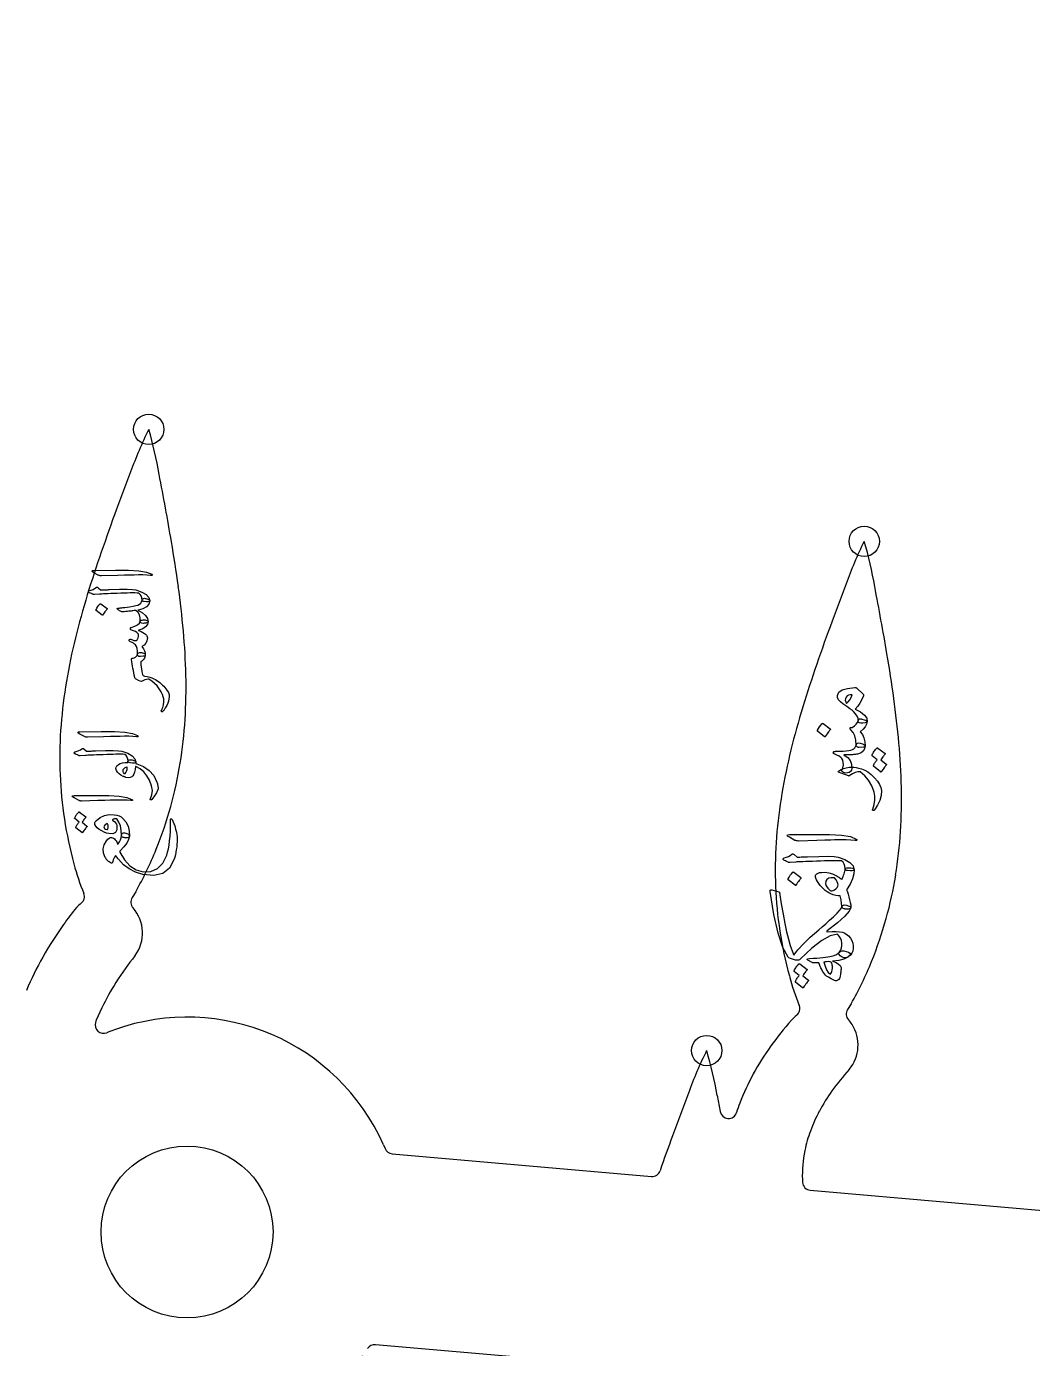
# Model space of a CAD drawing. Header units: millimetres. Extents: x -74 to 74, y -74 to 74.
# Drawn here: x -4.71 to 24.83, y -3.42 to 35.41 of the extents above; entities that cross this region are included whole.
import ezdxf

# ---------------------------------------------------------------- set-up
doc = ezdxf.new("R2010")
doc.units = ezdxf.units.MM
for name, color, linetype in [('CUT_INNER', 6, 'Continuous'), ('CUT_OUTER', 1, 'Continuous'), ('ENGRAVE', 7, 'Continuous'), ('TEXT', 5, 'Continuous')]:
    doc.layers.add(name, color=color, linetype=linetype)

msp = doc.modelspace()

# ---------------------------------------------------------------- linework, layer by layer
at = {"layer": 'CUT_INNER'}
for points in [[(-1.506, 9.996), (-1.613, 9.824)], [(-1.526, 8.117), (-1.53, 8.113)], [(19.503, 6.705), (19.395, 6.532)], [(-2.504, 6.582), (-2.664, 6.225)], [(19.444, 4.778), (19.44, 4.773)], [(15.566, 4.007), (15.654, 3.539)], [(5.77, 2.556), (5.816, 2.451)], [(6.024, 2.3), (13.634, 1.634)], [(18.069, 1.537), (18.074, 1.458)], [(18.302, 1.226), (26.808, 0.482)], [(12.419, -3.914), (5.533, -3.311)]]:
    msp.add_lwpolyline(points, dxfattribs=at)
msp.add_circle((0, 0), 2.525, dxfattribs=at)
for centre, radius, start, end in [((8.989, 18.53), 11.302, 153.4814, 160.3641), ((-11.968, 20.361), 11.311, 9.6333, 16.5171), ((87.879, -11.905), 95.856, 159.07611, 159.87819), ((-84.473, 6.033), 85.214, 9.62275, 10.97302), ((53.159, 0.761), 58.898, 159.82811, 161.12386), ((-43.606, 12.953), 43.766, 7.8929, 9.6341), ((29.997, 15.24), 11.302, 153.4814, 160.3641), ((9.041, 17.07), 11.311, 9.6333, 16.5172), ((29.564, 8.82), 33.964, 161.1098, 163.3426), ((108.888, -15.195), 95.856, 159.07611, 159.87819), ((-27.358, 15.202), 27.362, 5.14, 7.9011), ((-63.464, 2.743), 85.214, 9.62275, 10.97302), ((18.882, 12.014), 22.815, 163.3387, 166.6307), ((-19.544, 15.905), 19.517, 1.3074, 5.1401), ((74.167, -2.529), 58.898, 159.82811, 161.12386), ((13.352, 13.33), 17.131, 166.6346, 170.9779), ((-22.597, 9.663), 43.766, 7.8929, 9.6341), ((-15.37, 16.002), 15.342, 356.4619, 1.299), ((50.573, 5.529), 33.964, 161.1098, 163.3426), ((10.303, 13.817), 14.043, 170.9908, 176.2607), ((-6.349, 11.911), 27.362, 5.14, 7.9011), ((39.891, 8.724), 22.815, 163.3387, 166.6307), ((-13.12, 15.867), 13.088, 350.7862, 356.4446), ((8.699, 13.926), 12.436, 176.281, 182.2482), ((34.361, 10.039), 17.131, 166.6346, 170.9779), ((1.465, 12.614), 19.517, 1.3074, 5.1401), ((-12.047, 15.698), 12.002, 344.5452, 350.7648), ((8.006, 13.903), 11.742, 182.267, 188.6772), ((5.639, 12.712), 15.342, 356.4619, 1.299), ((-11.623, 15.583), 11.562, 337.943, 344.5352), ((31.312, 10.526), 14.043, 170.9908, 176.2607), ((7.597, 13.839), 11.328, 188.6673, 195.5025), ((7.888, 12.576), 13.088, 350.7862, 356.4446), ((29.708, 10.636), 12.436, 176.281, 182.2482), ((-10.854, 15.259), 10.728, 330.6221, 338.0039), ((2.5, 12.275), 6, 194.1236, 202.8313), ((29.015, 10.612), 11.742, 182.267, 188.6772), ((8.962, 12.407), 12.002, 344.5452, 350.7648), ((-3.262, 9.853), 0.25, 309.025, 21.9117), ((-1.401, 9.691), 0.25, 148.0941, 222.6672), ((1.821, 5.268), 6.62, 139.8965, 145.3591), ((-2.514, 8.88), 0.978, 127.1632, 138.1665), ((-2.419, 8.784), 1.114, 323.2594, 41.5166), ((4.862, 2.934), 10.45, 144.312, 150.5129), ((9.386, 12.292), 11.562, 337.943, 344.5352), ((28.606, 10.548), 11.328, 188.6673, 195.5025), ((3.697, 3.594), 9.111, 150.5194, 157.3961), ((5.757, 2.331), 9.302, 141.572, 147.4816), ((10.155, 11.968), 10.728, 330.6221, 338.0039), ((23.503, 8.982), 5.994, 194.1203, 202.8271), ((4.194, 3.335), 7.444, 147.5271, 154.1371), ((17.746, 6.564), 0.25, 308.6265, 21.9117), ((-1.938, 5.919), 0.788, 157.1491, 162.8695), ((0, 0), 6.311, 23.8923, 109.6736), ((18.601, 5.482), 1.129, 128.2316, 139.6092), ((19.607, 6.4), 0.25, 148.0883, 221.439), ((18.738, 5.598), 0.933, 32.1415, 43.0009), ((-2.449, 6.086), 0.25, 165.0403, 291.7969), ((-0.425, 1.145), 5.09, 109.5049, 112.299), ((24.738, 0.012), 9.349, 138.4502, 144.3237), ((18.59, 5.493), 1.114, 320.049, 32.6808), ((23.562, 0.853), 7.904, 144.3071, 151.3505), ((25.371, 0.283), 11.302, 153.4814, 160.3641), ((4.415, 2.114), 11.311, 9.6333, 16.5172), ((24.973, -0.163), 7.415, 138.2643, 144.5088), ((22.633, 1.362), 6.844, 151.361, 159.2522), ((104.262, -30.152), 95.856, 159.07611, 159.87819), ((23.512, 0.886), 5.616, 144.5619, 151.7089), ((15.9, 3.585), 0.25, 190.7229, 341.8039), ((19.962, 2.361), 3.993, 159.0823, 163.32), ((22.592, 1.382), 4.571, 151.7193, 159.7174), ((59.324, -13.798), 48.036, 159.7547, 161.0504), ((22.002, 1.602), 3.941, 159.7479, 168.3921), ((6.045, 2.549), 0.25, 203.2031, 265), ((21.751, 1.657), 3.684, 168.4417, 181.8565), ((13.656, 1.883), 0.25, 265, 340.8007), ((18.323, 1.475), 0.25, 183.8844, 265), ((0, 0), 6.311, 203.8923, 324.8298), ((5.511, -3.56), 0.25, 85, 146.9531)]:
    msp.add_arc(centre, radius, start, end, dxfattribs=at)
at = {"layer": 'CUT_OUTER'}
msp.add_circle((0, 0), 74.25, dxfattribs=at)
at = {"layer": 'ENGRAVE'}
for centre, radius in [((0, 21.217), 48.979), ((-1.124, 23.577), 0.446), ((19.885, 20.287), 0.446), ((15.259, 5.33), 0.446)]:
    msp.add_circle(centre, radius, dxfattribs=at)
at = {"layer": 'TEXT'}
for points in [[(-2.734, 19.365), (-2.779, 19.393), (-2.794, 19.415), (-2.779, 19.428), (-2.733, 19.434), (-2.104, 19.438), (-1.718, 19.44), (-1.412, 19.421), (-1.185, 19.381), (-1.037, 19.322), (-1.026, 19.312), (-1.019, 19.304), (-1.019, 19.298), (-1.024, 19.293), (-1.032, 19.289), (-1.042, 19.286), (-1.054, 19.285), (-1.069, 19.286), (-1.179, 19.296), (-1.296, 19.301), (-1.421, 19.302), (-1.552, 19.298), (-1.587, 19.297), (-1.679, 19.295), (-1.831, 19.292), (-2.041, 19.287), (-2.506, 19.271), (-2.531, 19.272), (-2.553, 19.275), (-2.574, 19.28), (-2.592, 19.288)], [(-2.764, 18.732), (-2.804, 18.752), (-2.836, 18.769), (-2.859, 18.78), (-2.874, 18.787), (-2.884, 18.793), (-2.891, 18.799), (-2.894, 18.806), (-2.895, 18.815), (-2.893, 18.824), (-2.887, 18.831), (-2.879, 18.837), (-2.867, 18.841), (-2.811, 18.857), (-2.759, 18.878), (-2.713, 18.904), (-2.672, 18.934), (-2.659, 18.942), (-2.645, 18.944), (-2.63, 18.938), (-2.613, 18.926), (-2.539, 18.863), (-2.504, 18.864), (-2.469, 18.865), (-2.434, 18.866), (-2.401, 18.866), (-2.368, 18.867), (-2.335, 18.868), (-2.303, 18.869), (-2.272, 18.871), (-1.983, 18.881), (-1.758, 18.883), (-1.596, 18.876), (-1.498, 18.862), (-1.323, 18.798), (-1.196, 18.724), (-1.118, 18.639), (-1.087, 18.544), (-1.087, 18.541), (-1.088, 18.539), (-1.088, 18.536), (-1.088, 18.534), (-1.104, 18.52), (-1.137, 18.513), (-1.189, 18.513), (-1.259, 18.52), (-1.284, 18.525), (-1.302, 18.534), (-1.313, 18.547), (-1.316, 18.564), (-1.324, 18.63), (-1.342, 18.685), (-1.372, 18.731), (-1.414, 18.767), (-1.468, 18.77), (-1.528, 18.771), (-1.597, 18.772), (-1.673, 18.771), (-1.756, 18.769), (-1.846, 18.766), (-1.942, 18.763), (-2.046, 18.759), (-2.147, 18.755), (-2.239, 18.752), (-2.32, 18.748), (-2.391, 18.745), (-2.451, 18.742), (-2.501, 18.74), (-2.541, 18.738), (-2.571, 18.738), (-2.718, 18.725), (-2.733, 18.725), (-2.745, 18.727), (-2.755, 18.729), (-2.764, 18.732)], [(-2.669, 18.259), (-2.672, 18.262), (-2.674, 18.267), (-2.674, 18.273), (-2.672, 18.28), (-2.648, 18.328), (-2.62, 18.372), (-2.587, 18.413), (-2.55, 18.451), (-2.544, 18.455), (-2.539, 18.456), (-2.534, 18.455), (-2.529, 18.452), (-2.346, 18.315), (-2.342, 18.311), (-2.341, 18.305), (-2.344, 18.298), (-2.351, 18.29), (-2.357, 18.283), (-2.365, 18.273), (-2.377, 18.258), (-2.391, 18.24), (-2.409, 18.217), (-2.429, 18.19), (-2.452, 18.158), (-2.479, 18.122), (-2.483, 18.117), (-2.487, 18.115), (-2.491, 18.115), (-2.494, 18.118)], [(-1.906, 18.215), (-1.917, 18.217), (-1.933, 18.223), (-1.953, 18.233), (-1.978, 18.247), (-2.001, 18.262), (-2.019, 18.275), (-2.034, 18.284), (-2.043, 18.291), (-2.05, 18.304), (-2.047, 18.314), (-2.036, 18.321), (-2.014, 18.325), (-2, 18.326), (-1.983, 18.329), (-1.963, 18.332), (-1.94, 18.335), (-1.915, 18.339), (-1.888, 18.342), (-1.857, 18.346), (-1.825, 18.349), (-1.689, 18.368), (-1.581, 18.385), (-1.499, 18.401), (-1.445, 18.416), (-1.396, 18.441), (-1.358, 18.474), (-1.332, 18.515), (-1.316, 18.564), (-1.312, 18.578), (-1.305, 18.59), (-1.295, 18.599), (-1.282, 18.607), (-1.265, 18.613), (-1.246, 18.614), (-1.226, 18.612), (-1.205, 18.605), (-1.153, 18.589), (-1.115, 18.573), (-1.094, 18.558), (-1.087, 18.544), (-1.118, 18.445), (-1.187, 18.366), (-1.293, 18.307), (-1.437, 18.269), (-1.442, 18.267), (-1.444, 18.265), (-1.444, 18.264), (-1.44, 18.262), (-1.311, 18.189), (-1.218, 18.108), (-1.161, 18.019), (-1.142, 17.923), (-1.143, 17.912), (-1.15, 17.904), (-1.16, 17.897), (-1.175, 17.892), (-1.196, 17.889), (-1.222, 17.886), (-1.254, 17.882), (-1.292, 17.879), (-1.327, 17.881), (-1.353, 17.892), (-1.367, 17.913), (-1.371, 17.943), (-1.375, 18.042), (-1.398, 18.127), (-1.439, 18.197), (-1.5, 18.254), (-1.508, 18.256), (-1.526, 18.255), (-1.552, 18.252), (-1.588, 18.246), (-1.61, 18.243), (-1.637, 18.239), (-1.669, 18.236), (-1.707, 18.233), (-1.75, 18.229), (-1.797, 18.225), (-1.849, 18.22), (-1.906, 18.215)], [(-1.455, 16.975), (-1.453, 17.064), (-1.462, 17.139), (-1.482, 17.2), (-1.514, 17.247), (-1.54, 17.27), (-1.573, 17.292), (-1.614, 17.315), (-1.662, 17.337), (-1.676, 17.345), (-1.687, 17.354), (-1.694, 17.362), (-1.698, 17.371), (-1.699, 17.382), (-1.697, 17.392), (-1.692, 17.399), (-1.684, 17.406), (-1.673, 17.411), (-1.661, 17.413), (-1.647, 17.411), (-1.633, 17.407), (-1.597, 17.39), (-1.566, 17.379), (-1.54, 17.372), (-1.521, 17.371), (-1.492, 17.377), (-1.468, 17.393), (-1.449, 17.419), (-1.434, 17.456), (-1.425, 17.497), (-1.423, 17.532), (-1.429, 17.561), (-1.443, 17.585), (-1.472, 17.611), (-1.516, 17.637), (-1.574, 17.664), (-1.647, 17.69), (-1.655, 17.694), (-1.661, 17.701), (-1.664, 17.711), (-1.664, 17.725), (-1.662, 17.737), (-1.657, 17.747), (-1.65, 17.754), (-1.641, 17.759), (-1.532, 17.796), (-1.451, 17.839), (-1.397, 17.889), (-1.371, 17.945), (-1.363, 17.958), (-1.347, 17.968), (-1.321, 17.976), (-1.285, 17.981), (-1.257, 17.983), (-1.231, 17.98), (-1.205, 17.975), (-1.181, 17.967), (-1.163, 17.958), (-1.15, 17.948), (-1.143, 17.937), (-1.141, 17.925), (-1.164, 17.845), (-1.218, 17.777), (-1.302, 17.721), (-1.417, 17.677), (-1.423, 17.675), (-1.425, 17.672), (-1.423, 17.669), (-1.418, 17.665), (-1.35, 17.636), (-1.293, 17.608), (-1.248, 17.582), (-1.215, 17.557), (-1.193, 17.534), (-1.177, 17.508), (-1.168, 17.481), (-1.165, 17.453), (-1.178, 17.369), (-1.208, 17.299), (-1.257, 17.241), (-1.323, 17.195), (-1.279, 17.132), (-1.248, 17.071), (-1.23, 17.012), (-1.226, 16.955), (-1.231, 16.941), (-1.243, 16.929), (-1.261, 16.919), (-1.286, 16.912), (-1.364, 16.901), (-1.418, 16.909), (-1.448, 16.933), (-1.455, 16.975)], [(-1.226, 16.96), (-1.231, 16.921), (-1.239, 16.885), (-1.251, 16.854), (-1.266, 16.828), (-1.274, 16.816), (-1.283, 16.805), (-1.293, 16.796), (-1.305, 16.787), (-1.318, 16.778), (-1.331, 16.77), (-1.345, 16.762), (-1.359, 16.754), (-1.353, 16.646), (-1.341, 16.547), (-1.326, 16.457), (-1.305, 16.375), (-1.297, 16.357), (-1.286, 16.344), (-1.27, 16.336), (-1.25, 16.331), (-1.169, 16.318), (-1.096, 16.3), (-1.03, 16.278), (-0.972, 16.251), (-0.928, 16.225), (-0.884, 16.198), (-0.842, 16.168), (-0.8, 16.137), (-0.76, 16.104), (-0.722, 16.068), (-0.684, 16.031), (-0.649, 15.992), (-0.589, 15.916), (-0.548, 15.845), (-0.525, 15.778), (-0.521, 15.716), (-0.53, 15.658), (-0.545, 15.597), (-0.568, 15.534), (-0.597, 15.469), (-0.614, 15.437), (-0.629, 15.408), (-0.645, 15.382), (-0.659, 15.359), (-0.673, 15.338), (-0.685, 15.32), (-0.697, 15.305), (-0.707, 15.291), (-0.716, 15.284), (-0.725, 15.279), (-0.735, 15.279), (-0.744, 15.282), (-0.752, 15.287), (-0.755, 15.296), (-0.754, 15.306), (-0.749, 15.318), (-0.726, 15.366), (-0.709, 15.41), (-0.697, 15.45), (-0.691, 15.485), (-0.688, 15.503), (-0.686, 15.523), (-0.684, 15.543), (-0.683, 15.565), (-0.683, 15.588), (-0.683, 15.612), (-0.684, 15.637), (-0.685, 15.664), (-0.696, 15.721), (-0.72, 15.788), (-0.76, 15.865), (-0.814, 15.952), (-0.879, 16.04), (-0.952, 16.116), (-1.033, 16.183), (-1.122, 16.238), (-1.126, 16.241), (-1.13, 16.241), (-1.133, 16.241), (-1.137, 16.24), (-1.188, 16.23), (-1.234, 16.216), (-1.276, 16.199), (-1.312, 16.178), (-1.335, 16.173), (-1.373, 16.182), (-1.427, 16.204), (-1.497, 16.24), (-1.51, 16.25), (-1.52, 16.262), (-1.528, 16.276), (-1.533, 16.292), (-1.548, 16.361), (-1.563, 16.429), (-1.576, 16.495), (-1.589, 16.561), (-1.601, 16.626), (-1.611, 16.691), (-1.62, 16.755), (-1.628, 16.819), (-1.628, 16.834), (-1.625, 16.845), (-1.616, 16.853), (-1.604, 16.858), (-1.577, 16.86), (-1.552, 16.866), (-1.53, 16.874), (-1.509, 16.885), (-1.493, 16.901), (-1.478, 16.922), (-1.465, 16.948), (-1.455, 16.98), (-1.447, 16.996), (-1.433, 17.008), (-1.413, 17.016), (-1.387, 17.021), (-1.359, 17.022), (-1.331, 17.02), (-1.303, 17.014), (-1.276, 17.006), (-1.253, 16.995), (-1.237, 16.985), (-1.228, 16.973), (-1.226, 16.96)], [(19.097, 15.764), (19.138, 15.854), (19.237, 15.922), (19.395, 15.969), (19.61, 15.995), (19.626, 15.996), (19.639, 15.994), (19.65, 15.989), (19.66, 15.982), (19.849, 15.802), (19.86, 15.79), (19.867, 15.776), (19.868, 15.761), (19.865, 15.745), (19.817, 15.638), (19.76, 15.538), (19.694, 15.447), (19.617, 15.362), (19.78, 15.275), (19.893, 15.185), (19.958, 15.091), (19.974, 14.996), (19.969, 14.986), (19.957, 14.976), (19.937, 14.966), (19.909, 14.957), (19.84, 14.945), (19.785, 14.943), (19.745, 14.952), (19.72, 14.97), (19.714, 14.98), (19.71, 14.992), (19.709, 15.005), (19.709, 15.019), (19.703, 15.087), (19.678, 15.155), (19.632, 15.224), (19.567, 15.293), (19.528, 15.324), (19.464, 15.371), (19.374, 15.434), (19.259, 15.512), (19.184, 15.573), (19.132, 15.635), (19.103, 15.699), (19.097, 15.764)], [(19.367, 15.527), (19.418, 15.578), (19.462, 15.637), (19.498, 15.705), (19.526, 15.78), (19.468, 15.781), (19.419, 15.769), (19.38, 15.746), (19.351, 15.709), (19.333, 15.666), (19.33, 15.621), (19.342, 15.575), (19.367, 15.527)], [(18.515, 14.713), (18.512, 14.717), (18.51, 14.723), (18.51, 14.729), (18.512, 14.738), (18.54, 14.793), (18.573, 14.844), (18.611, 14.892), (18.654, 14.936), (18.66, 14.94), (18.666, 14.942), (18.672, 14.941), (18.677, 14.937), (18.889, 14.779), (18.894, 14.773), (18.895, 14.766), (18.891, 14.758), (18.884, 14.75), (18.877, 14.742), (18.867, 14.729), (18.854, 14.713), (18.837, 14.691), (18.817, 14.665), (18.793, 14.633), (18.766, 14.597), (18.736, 14.555), (18.731, 14.549), (18.726, 14.547), (18.722, 14.547), (18.718, 14.55)], [(19.709, 15.019), (19.719, 15.042), (19.728, 15.058), (19.737, 15.068), (19.746, 15.072), (19.76, 15.073), (19.776, 15.072), (19.795, 15.07), (19.817, 15.066), (19.887, 15.048), (19.936, 15.031), (19.966, 15.013), (19.974, 14.996), (19.956, 14.917), (19.915, 14.84), (19.852, 14.766), (19.767, 14.693), (19.832, 14.611), (19.878, 14.514), (19.904, 14.403), (19.911, 14.277), (19.907, 14.263), (19.898, 14.253), (19.884, 14.246), (19.864, 14.242), (19.738, 14.229), (19.724, 14.228), (19.709, 14.23), (19.694, 14.237), (19.677, 14.247), (19.665, 14.258), (19.655, 14.27), (19.649, 14.284), (19.646, 14.3), (19.637, 14.451), (19.608, 14.576), (19.559, 14.677), (19.49, 14.753), (19.48, 14.762), (19.474, 14.772), (19.47, 14.784), (19.47, 14.796), (19.473, 14.808), (19.478, 14.816), (19.487, 14.82), (19.499, 14.82), (19.51, 14.82), (19.519, 14.82), (19.528, 14.821), (19.535, 14.823), (19.598, 14.868), (19.649, 14.915), (19.686, 14.965), (19.709, 15.019)], [(-3.148, 14.628), (-3.193, 14.656), (-3.208, 14.677), (-3.193, 14.691), (-3.148, 14.697), (-2.519, 14.701), (-2.133, 14.702), (-1.826, 14.683), (-1.599, 14.644), (-1.452, 14.584), (-1.44, 14.575), (-1.434, 14.567), (-1.433, 14.56), (-1.439, 14.555), (-1.447, 14.551), (-1.457, 14.549), (-1.469, 14.548), (-1.483, 14.549), (-1.593, 14.558), (-1.711, 14.563), (-1.835, 14.564), (-1.967, 14.56), (-2.001, 14.56), (-2.094, 14.558), (-2.245, 14.554), (-2.455, 14.549), (-2.921, 14.533), (-2.945, 14.534), (-2.968, 14.537), (-2.988, 14.543), (-3.006, 14.551)], [(18.978, 14.091), (18.984, 14.104), (18.994, 14.113), (19.009, 14.118), (19.027, 14.119), (19.041, 14.12), (19.058, 14.121), (19.081, 14.122), (19.11, 14.123), (19.142, 14.124), (19.18, 14.125), (19.222, 14.126), (19.269, 14.128), (19.358, 14.132), (19.433, 14.14), (19.494, 14.153), (19.54, 14.17), (19.576, 14.192), (19.607, 14.221), (19.63, 14.257), (19.646, 14.3), (19.663, 14.34), (19.689, 14.364), (19.723, 14.372), (19.765, 14.364), (19.83, 14.34), (19.876, 14.318), (19.904, 14.298), (19.912, 14.28), (19.893, 14.194), (19.854, 14.127), (19.794, 14.077), (19.713, 14.045), (19.688, 14.039), (19.661, 14.035), (19.633, 14.03), (19.603, 14.026), (19.571, 14.023), (19.537, 14.02), (19.502, 14.019), (19.464, 14.019), (19.428, 14.019), (19.395, 14.019), (19.367, 14.019), (19.342, 14.019), (19.323, 14.019), (19.308, 14.019), (19.297, 14.019), (19.292, 14.019), (19.289, 14.019), (19.288, 14.019), (19.287, 14.018), (19.287, 14.017), (19.288, 14.015), (19.291, 14.012), (19.295, 14.01), (19.3, 14.007), (19.401, 13.938), (19.471, 13.85), (19.51, 13.742), (19.518, 13.616), (19.507, 13.564), (19.483, 13.524), (19.444, 13.498), (19.391, 13.485), (19.344, 13.483), (19.304, 13.488), (19.272, 13.498), (19.248, 13.515), (19.232, 13.534), (19.224, 13.553), (19.224, 13.571), (19.233, 13.588), (19.245, 13.602), (19.254, 13.615), (19.259, 13.626), (19.261, 13.636), (19.272, 13.721), (19.269, 13.795), (19.254, 13.857), (19.226, 13.909), (19.197, 13.94), (19.15, 13.974), (19.084, 14.011), (19.001, 14.05), (18.987, 14.057), (18.979, 14.066), (18.976, 14.078), (18.978, 14.091)], [(-3.178, 13.994), (-3.218, 14.015), (-3.25, 14.031), (-3.274, 14.043), (-3.289, 14.05), (-3.299, 14.055), (-3.305, 14.062), (-3.309, 14.069), (-3.309, 14.077), (-3.307, 14.087), (-3.302, 14.094), (-3.293, 14.1), (-3.282, 14.103), (-3.225, 14.12), (-3.174, 14.14), (-3.127, 14.166), (-3.086, 14.196), (-3.073, 14.205), (-3.059, 14.206), (-3.044, 14.201), (-3.028, 14.189), (-2.954, 14.126), (-2.918, 14.127), (-2.883, 14.127), (-2.849, 14.128), (-2.815, 14.129), (-2.782, 14.13), (-2.749, 14.131), (-2.718, 14.132), (-2.686, 14.133), (-2.398, 14.143), (-2.172, 14.145), (-2.011, 14.139), (-1.913, 14.124), (-1.738, 14.061), (-1.611, 13.986), (-1.532, 13.902), (-1.502, 13.806), (-1.502, 13.804), (-1.502, 13.801), (-1.502, 13.799), (-1.503, 13.796), (-1.518, 13.782), (-1.552, 13.775), (-1.603, 13.776), (-1.673, 13.783), (-1.699, 13.787), (-1.717, 13.796), (-1.728, 13.809), (-1.731, 13.826), (-1.738, 13.892), (-1.757, 13.948), (-1.787, 13.994), (-1.829, 14.03), (-1.882, 14.032), (-1.943, 14.034), (-2.011, 14.034), (-2.087, 14.033), (-2.17, 14.031), (-2.26, 14.029), (-2.357, 14.025), (-2.46, 14.021), (-2.562, 14.018), (-2.653, 14.014), (-2.734, 14.011), (-2.805, 14.008), (-2.866, 14.005), (-2.916, 14.003), (-2.956, 14.001), (-2.985, 14), (-3.133, 13.988), (-3.147, 13.988), (-3.159, 13.989), (-3.17, 13.991), (-3.178, 13.994)], [(20.121, 13.991), (20.117, 13.995), (20.116, 14), (20.116, 14.007), (20.117, 14.015), (20.131, 14.043), (20.145, 14.07), (20.16, 14.096), (20.177, 14.121), (20.195, 14.145), (20.214, 14.169), (20.234, 14.192), (20.256, 14.214), (20.263, 14.218), (20.269, 14.219), (20.276, 14.218), (20.283, 14.214), (20.495, 14.053), (20.497, 14.049), (20.497, 14.043), (20.493, 14.036), (20.486, 14.027), (20.48, 14.021), (20.472, 14.011), (20.461, 13.998), (20.448, 13.98), (20.432, 13.959), (20.414, 13.933), (20.393, 13.903), (20.369, 13.868), (20.533, 13.741), (20.538, 13.736), (20.538, 13.729), (20.535, 13.721), (20.527, 13.712), (20.52, 13.704), (20.51, 13.692), (20.497, 13.675), (20.48, 13.654), (20.46, 13.627), (20.437, 13.596), (20.41, 13.559), (20.379, 13.517), (20.375, 13.513), (20.37, 13.511), (20.366, 13.512), (20.361, 13.516), (20.159, 13.679), (20.156, 13.683), (20.154, 13.688), (20.154, 13.695), (20.155, 13.703), (20.165, 13.727), (20.177, 13.75), (20.189, 13.772), (20.203, 13.794), (20.218, 13.814), (20.234, 13.834), (20.25, 13.853), (20.268, 13.871)], [(-1.478, 13.753), (-1.274, 13.675), (-1.107, 13.56), (-0.978, 13.407), (-0.886, 13.216), (-0.878, 13.19), (-0.87, 13.164), (-0.864, 13.139), (-0.858, 13.114), (-0.854, 13.089), (-0.851, 13.066), (-0.85, 13.043), (-0.85, 13.021), (-0.862, 12.967), (-0.897, 12.897), (-0.954, 12.811), (-1.033, 12.709), (-1.044, 12.698), (-1.055, 12.692), (-1.064, 12.691), (-1.073, 12.694), (-1.08, 12.701), (-1.082, 12.709), (-1.081, 12.719), (-1.075, 12.73), (-1.029, 12.839), (-1.018, 12.966), (-1.042, 13.109), (-1.102, 13.269), (-1.177, 13.402), (-1.268, 13.514), (-1.375, 13.606), (-1.5, 13.678), (-1.505, 13.678), (-1.509, 13.677), (-1.512, 13.675), (-1.514, 13.671), (-1.526, 13.584), (-1.543, 13.511), (-1.564, 13.45), (-1.588, 13.403), (-1.623, 13.369), (-1.669, 13.349), (-1.725, 13.344), (-1.793, 13.355), (-1.802, 13.357), (-1.81, 13.36), (-1.82, 13.362), (-1.829, 13.366), (-1.838, 13.369), (-1.848, 13.373), (-1.859, 13.377), (-1.87, 13.382), (-1.94, 13.418), (-1.997, 13.46), (-2.041, 13.507), (-2.072, 13.559), (-2.087, 13.611), (-2.083, 13.656), (-2.059, 13.697), (-2.016, 13.731), (-1.958, 13.759), (-1.891, 13.778), (-1.817, 13.789), (-1.734, 13.791), (-1.734, 13.796), (-1.733, 13.801), (-1.733, 13.805), (-1.734, 13.81), (-1.734, 13.815), (-1.734, 13.819), (-1.734, 13.824), (-1.733, 13.829), (-1.728, 13.846), (-1.716, 13.858), (-1.697, 13.866), (-1.671, 13.87), (-1.642, 13.87), (-1.614, 13.867), (-1.585, 13.861), (-1.557, 13.852), (-1.532, 13.842), (-1.514, 13.831), (-1.504, 13.82), (-1.502, 13.809), (-1.506, 13.761), (-1.501, 13.76), (-1.495, 13.758), (-1.487, 13.756), (-1.478, 13.753)], [(-1.774, 13.656), (-1.823, 13.633), (-1.858, 13.607), (-1.881, 13.577), (-1.889, 13.543), (-1.885, 13.522), (-1.878, 13.503), (-1.868, 13.486), (-1.854, 13.47), (-1.847, 13.465), (-1.838, 13.464), (-1.829, 13.466), (-1.818, 13.472), (-1.793, 13.497), (-1.774, 13.533), (-1.761, 13.582), (-1.754, 13.644), (-1.755, 13.65), (-1.759, 13.654), (-1.765, 13.656), (-1.774, 13.656)], [(20.187, 12.4), (20.18, 12.391), (20.173, 12.385), (20.165, 12.38), (20.158, 12.378), (20.152, 12.378), (20.146, 12.38), (20.141, 12.384), (20.135, 12.389), (20.132, 12.395), (20.131, 12.402), (20.132, 12.41), (20.135, 12.419), (20.178, 12.554), (20.199, 12.683), (20.198, 12.806), (20.176, 12.923), (20.107, 13.108), (20.015, 13.268), (19.902, 13.403), (19.767, 13.514), (19.765, 13.516), (19.762, 13.517), (19.761, 13.518), (19.759, 13.519), (19.758, 13.52), (19.756, 13.521), (19.755, 13.521), (19.753, 13.521), (19.693, 13.517), (19.622, 13.495), (19.539, 13.455), (19.445, 13.397), (19.44, 13.395), (19.435, 13.394), (19.431, 13.394), (19.427, 13.396), (19.134, 13.507), (19.124, 13.518), (19.133, 13.533), (19.161, 13.554), (19.209, 13.581), (19.281, 13.612), (19.359, 13.635), (19.443, 13.65), (19.533, 13.656), (19.584, 13.655), (19.647, 13.646), (19.721, 13.629), (19.808, 13.606), (19.9, 13.569), (19.994, 13.513), (20.091, 13.438), (20.189, 13.344), (20.275, 13.244), (20.337, 13.149), (20.375, 13.059), (20.388, 12.973), (20.378, 12.824), (20.341, 12.679), (20.277, 12.538), (20.187, 12.4)], [(-3.313, 12.752), (-3.358, 12.78), (-3.372, 12.801), (-3.357, 12.815), (-3.312, 12.821), (-2.683, 12.825), (-2.297, 12.826), (-1.991, 12.807), (-1.764, 12.768), (-1.616, 12.708), (-1.604, 12.699), (-1.598, 12.691), (-1.598, 12.684), (-1.603, 12.679), (-1.611, 12.675), (-1.621, 12.673), (-1.633, 12.672), (-1.647, 12.672), (-1.757, 12.682), (-1.875, 12.687), (-1.999, 12.688), (-2.131, 12.684), (-2.165, 12.684), (-2.258, 12.682), (-2.409, 12.678), (-2.619, 12.673), (-3.085, 12.657), (-3.11, 12.658), (-3.132, 12.661), (-3.152, 12.667), (-3.171, 12.675)], [(-3.294, 12.142), (-3.297, 12.145), (-3.299, 12.15), (-3.299, 12.156), (-3.297, 12.163), (-3.286, 12.187), (-3.273, 12.21), (-3.26, 12.233), (-3.246, 12.254), (-3.231, 12.275), (-3.214, 12.296), (-3.196, 12.315), (-3.177, 12.334), (-3.172, 12.338), (-3.166, 12.339), (-3.16, 12.338), (-3.154, 12.335), (-2.971, 12.196), (-2.969, 12.192), (-2.97, 12.187), (-2.973, 12.181), (-2.978, 12.173), (-2.984, 12.168), (-2.991, 12.16), (-3, 12.148), (-3.011, 12.133), (-3.025, 12.114), (-3.041, 12.092), (-3.059, 12.066), (-3.08, 12.036), (-2.938, 11.926), (-2.934, 11.921), (-2.934, 11.915), (-2.937, 11.909), (-2.943, 11.901), (-2.949, 11.894), (-2.958, 11.884), (-2.969, 11.869), (-2.984, 11.851), (-3.001, 11.828), (-3.021, 11.801), (-3.045, 11.769), (-3.071, 11.732), (-3.075, 11.729), (-3.079, 11.727), (-3.083, 11.728), (-3.086, 11.731), (-3.261, 11.872), (-3.264, 11.876), (-3.266, 11.88), (-3.266, 11.886), (-3.265, 11.893), (-3.256, 11.914), (-3.246, 11.934), (-3.235, 11.953), (-3.223, 11.972), (-3.21, 11.989), (-3.197, 12.006), (-3.182, 12.023), (-3.167, 12.039)], [(-2.708, 12.009), (-2.704, 12.026), (-2.695, 12.045), (-2.68, 12.065), (-2.66, 12.086), (-2.546, 12.177), (-2.42, 12.235), (-2.284, 12.263), (-2.137, 12.259), (-2.062, 12.244), (-1.996, 12.223), (-1.938, 12.194), (-1.89, 12.158), (-1.793, 12.046), (-1.728, 11.92), (-1.694, 11.779), (-1.693, 11.625), (-1.698, 11.61), (-1.71, 11.597), (-1.729, 11.588), (-1.755, 11.582), (-1.77, 11.579), (-1.784, 11.579), (-1.799, 11.579), (-1.815, 11.58), (-1.829, 11.582), (-1.843, 11.585), (-1.857, 11.588), (-1.87, 11.591), (-1.892, 11.6), (-1.908, 11.612), (-1.918, 11.627), (-1.922, 11.645), (-1.929, 11.796), (-1.955, 11.928), (-1.999, 12.043), (-2.063, 12.139), (-2.099, 12.138), (-2.128, 12.136), (-2.15, 12.131), (-2.164, 12.125), (-2.177, 12.118), (-2.186, 12.11), (-2.19, 12.103), (-2.19, 12.097), (-2.189, 12.092), (-2.187, 12.088), (-2.184, 12.085), (-2.181, 12.083), (-2.133, 12.054), (-2.097, 12.021), (-2.072, 11.982), (-2.06, 11.939), (-2.061, 11.817), (-2.102, 11.737), (-2.181, 11.698), (-2.299, 11.701), (-2.366, 11.717), (-2.434, 11.743), (-2.504, 11.78), (-2.575, 11.828), (-2.636, 11.876), (-2.679, 11.923), (-2.703, 11.967), (-2.708, 12.009)], [(-2.364, 11.491), (-2.325, 11.538), (-2.288, 11.57), (-2.253, 11.587), (-2.219, 11.589), (-2.188, 11.582), (-2.159, 11.568), (-2.132, 11.548), (-2.107, 11.523), (-2.084, 11.493), (-2.065, 11.464), (-2.05, 11.434), (-2.038, 11.404), (-2.035, 11.396), (-2.031, 11.393), (-2.026, 11.396), (-2.02, 11.405), (-1.982, 11.463), (-1.953, 11.523), (-1.933, 11.583), (-1.922, 11.645), (-1.911, 11.685), (-1.89, 11.711), (-1.861, 11.724), (-1.823, 11.723), (-1.763, 11.709), (-1.722, 11.688), (-1.698, 11.659), (-1.693, 11.625), (-1.716, 11.53), (-1.769, 11.426), (-1.853, 11.314), (-1.966, 11.192), (-1.971, 11.185), (-1.973, 11.177), (-1.972, 11.168), (-1.969, 11.159), (-1.835, 10.929), (-1.677, 10.757), (-1.495, 10.642), (-1.289, 10.584), (-1.059, 10.589), (-0.867, 10.673), (-0.713, 10.834), (-0.597, 11.072), (-0.571, 11.157), (-0.548, 11.255), (-0.528, 11.366), (-0.512, 11.489), (-0.498, 11.626), (-0.489, 11.775), (-0.483, 11.937), (-0.48, 12.111), (-0.48, 12.124), (-0.478, 12.133), (-0.474, 12.139), (-0.468, 12.141), (-0.46, 12.14), (-0.452, 12.135), (-0.444, 12.127), (-0.436, 12.115), (-0.413, 12.066), (-0.388, 12.004), (-0.362, 11.927), (-0.335, 11.837), (-0.311, 11.747), (-0.295, 11.671), (-0.286, 11.607), (-0.285, 11.556), (-0.289, 11.469), (-0.295, 11.385), (-0.303, 11.305), (-0.314, 11.227), (-0.327, 11.153), (-0.342, 11.082), (-0.359, 11.015), (-0.379, 10.951), (-0.515, 10.692), (-0.714, 10.531), (-0.976, 10.468), (-1.301, 10.503), (-1.508, 10.568), (-1.696, 10.664), (-1.865, 10.79), (-2.016, 10.948), (-2.027, 10.962), (-2.037, 10.975), (-2.045, 10.988), (-2.053, 10.998), (-2.059, 11.008), (-2.065, 11.016), (-2.071, 11.024), (-2.075, 11.03), (-2.084, 11.041), (-2.091, 11.047), (-2.098, 11.049), (-2.102, 11.045), (-2.13, 11.013), (-2.153, 10.976), (-2.169, 10.934), (-2.18, 10.888), (-2.189, 10.858), (-2.2, 10.839), (-2.214, 10.832), (-2.231, 10.836), (-2.259, 10.852), (-2.285, 10.869), (-2.309, 10.888), (-2.331, 10.909), (-2.351, 10.93), (-2.369, 10.953), (-2.386, 10.977), (-2.401, 11.002), (-2.448, 11.128), (-2.458, 11.252), (-2.429, 11.373), (-2.364, 11.491)], [(-2.441, 11.9), (-2.436, 11.875), (-2.418, 11.853), (-2.389, 11.836), (-2.347, 11.823), (-2.341, 11.823), (-2.336, 11.823), (-2.333, 11.823), (-2.332, 11.824), (-2.323, 11.849), (-2.318, 11.875), (-2.315, 11.901), (-2.315, 11.928), (-2.318, 11.952), (-2.323, 11.972), (-2.332, 11.988), (-2.342, 12), (-2.385, 11.975), (-2.416, 11.95), (-2.435, 11.925), (-2.441, 11.9)], [(17.687, 11.594), (17.635, 11.627), (17.618, 11.651), (17.636, 11.667), (17.688, 11.674), (18.416, 11.679), (18.863, 11.68), (19.218, 11.658), (19.48, 11.613), (19.651, 11.544), (19.665, 11.533), (19.672, 11.524), (19.672, 11.516), (19.666, 11.51), (19.657, 11.505), (19.646, 11.503), (19.632, 11.502), (19.615, 11.502), (19.488, 11.514), (19.352, 11.52), (19.207, 11.52), (19.055, 11.516), (19.015, 11.515), (18.908, 11.513), (18.733, 11.509), (18.49, 11.503), (17.951, 11.485), (17.922, 11.486), (17.896, 11.489), (17.873, 11.496), (17.852, 11.505)], [(17.653, 10.861), (17.606, 10.885), (17.57, 10.903), (17.542, 10.917), (17.525, 10.925), (17.514, 10.931), (17.506, 10.939), (17.502, 10.947), (17.501, 10.957), (17.504, 10.968), (17.51, 10.976), (17.52, 10.983), (17.533, 10.987), (17.598, 11.006), (17.658, 11.03), (17.712, 11.06), (17.759, 11.095), (17.774, 11.104), (17.791, 11.106), (17.808, 11.1), (17.827, 11.086), (17.913, 11.013), (17.954, 11.014), (17.994, 11.015), (18.034, 11.016), (18.073, 11.017), (18.111, 11.018), (18.149, 11.019), (18.186, 11.02), (18.222, 11.022), (18.556, 11.033), (18.817, 11.036), (19.004, 11.028), (19.118, 11.011), (19.32, 10.938), (19.467, 10.852), (19.558, 10.754), (19.593, 10.643), (19.593, 10.64), (19.593, 10.637), (19.593, 10.634), (19.592, 10.632), (19.574, 10.615), (19.535, 10.607), (19.476, 10.608), (19.395, 10.616), (19.366, 10.621), (19.345, 10.632), (19.332, 10.647), (19.328, 10.666), (19.32, 10.742), (19.298, 10.807), (19.263, 10.86), (19.215, 10.902), (19.153, 10.905), (19.083, 10.906), (19.003, 10.907), (18.916, 10.906), (18.82, 10.904), (18.715, 10.901), (18.604, 10.897), (18.484, 10.892), (18.366, 10.888), (18.261, 10.884), (18.167, 10.88), (18.085, 10.876), (18.015, 10.873), (17.956, 10.87), (17.91, 10.869), (17.876, 10.868), (17.706, 10.853), (17.689, 10.854), (17.674, 10.855), (17.662, 10.857), (17.653, 10.861)], [(17.652, 10.347), (17.649, 10.351), (17.647, 10.356), (17.647, 10.363), (17.648, 10.371), (17.677, 10.426), (17.71, 10.478), (17.748, 10.525), (17.791, 10.569), (17.797, 10.573), (17.803, 10.575), (17.809, 10.574), (17.814, 10.57), (18.026, 10.412), (18.031, 10.406), (18.032, 10.4), (18.028, 10.392), (18.021, 10.383), (18.014, 10.375), (18.004, 10.363), (17.991, 10.346), (17.974, 10.325), (17.954, 10.298), (17.93, 10.267), (17.903, 10.23), (17.873, 10.188), (17.868, 10.182), (17.863, 10.18), (17.859, 10.18), (17.855, 10.184)], [(18.452, 10.461), (18.453, 10.465), (18.453, 10.469), (18.454, 10.473), (18.455, 10.476), (18.456, 10.479), (18.457, 10.481), (18.459, 10.484), (18.46, 10.487), (18.49, 10.517), (18.528, 10.54), (18.575, 10.556), (18.63, 10.564), (18.742, 10.566), (18.848, 10.552), (18.95, 10.522), (19.047, 10.477), (19.07, 10.464), (19.093, 10.451), (19.115, 10.437), (19.138, 10.422), (19.16, 10.406), (19.182, 10.39), (19.204, 10.373), (19.227, 10.355), (19.246, 10.398), (19.264, 10.441), (19.279, 10.481), (19.293, 10.521), (19.305, 10.559), (19.315, 10.596), (19.323, 10.632), (19.328, 10.666), (19.334, 10.679), (19.349, 10.688), (19.372, 10.694), (19.405, 10.695), (19.487, 10.693), (19.546, 10.683), (19.581, 10.667), (19.593, 10.643), (19.582, 10.517), (19.54, 10.376), (19.47, 10.221), (19.369, 10.051), (19.392, 9.989), (19.414, 9.92), (19.436, 9.844), (19.457, 9.761), (19.476, 9.679), (19.488, 9.612), (19.495, 9.563), (19.496, 9.529), (19.491, 9.513), (19.477, 9.5), (19.456, 9.489), (19.427, 9.482), (19.41, 9.48), (19.393, 9.479), (19.377, 9.479), (19.361, 9.48), (19.345, 9.483), (19.329, 9.486), (19.313, 9.489), (19.297, 9.493), (19.268, 9.505), (19.247, 9.518), (19.235, 9.534), (19.231, 9.553), (19.227, 9.595), (19.222, 9.637), (19.217, 9.678), (19.211, 9.718), (19.204, 9.757), (19.197, 9.795), (19.19, 9.834), (19.181, 9.872), (19.115, 9.872), (19.047, 9.882), (18.977, 9.902), (18.905, 9.931), (18.847, 9.962), (18.792, 9.997), (18.74, 10.036), (18.689, 10.079), (18.641, 10.127), (18.595, 10.18), (18.551, 10.237), (18.509, 10.299), (18.482, 10.347), (18.464, 10.389), (18.454, 10.428), (18.452, 10.461)], [(18.753, 10.301), (18.751, 10.232), (18.771, 10.164), (18.815, 10.097), (18.881, 10.032), (18.903, 10.019), (18.933, 10.019), (18.97, 10.03), (19.013, 10.053), (19.055, 10.084), (19.086, 10.118), (19.106, 10.155), (19.115, 10.195), (19.111, 10.24), (19.094, 10.289), (19.062, 10.342), (19.017, 10.4), (18.918, 10.404), (18.841, 10.389), (18.786, 10.355), (18.753, 10.301)], [(17.119, 10.017), (17.12, 10.025), (17.122, 10.032), (17.125, 10.038), (17.13, 10.042), (17.137, 10.048), (17.148, 10.05), (17.16, 10.05), (17.175, 10.047), (17.375, 9.997), (17.384, 9.993), (17.392, 9.987), (17.396, 9.979), (17.399, 9.968), (17.45, 9.636), (17.5, 9.332), (17.552, 9.059), (17.604, 8.815), (17.657, 8.6), (17.711, 8.415), (17.766, 8.26), (17.821, 8.135), (17.937, 8.292), (18.097, 8.467), (18.301, 8.661), (18.548, 8.873), (18.651, 8.961), (18.757, 9.055), (18.868, 9.156), (18.983, 9.262), (19.086, 9.363), (19.161, 9.444), (19.209, 9.507), (19.23, 9.55), (19.254, 9.594), (19.298, 9.612), (19.362, 9.605), (19.446, 9.572), (19.469, 9.56), (19.484, 9.548), (19.493, 9.537), (19.496, 9.526), (19.447, 9.421), (19.315, 9.273), (19.099, 9.082), (18.801, 8.848), (18.791, 8.833), (18.788, 8.823), (18.791, 8.817), (18.801, 8.815), (18.941, 8.823), (19.062, 8.824), (19.163, 8.818), (19.246, 8.806), (19.298, 8.786), (19.345, 8.761), (19.387, 8.732), (19.423, 8.698), (19.479, 8.632), (19.52, 8.562), (19.548, 8.488), (19.561, 8.41), (19.562, 8.325), (19.549, 8.25), (19.521, 8.187), (19.478, 8.135), (19.412, 8.083), (19.35, 8.055), (19.292, 8.051), (19.238, 8.07), (19.182, 8.11), (19.151, 8.149), (19.144, 8.188), (19.162, 8.225), (19.198, 8.281), (19.221, 8.343), (19.231, 8.412), (19.23, 8.487), (19.215, 8.562), (19.189, 8.631), (19.15, 8.694), (19.098, 8.751), (18.889, 8.704), (18.639, 8.567), (18.348, 8.338), (18.016, 8.02), (17.986, 7.996), (17.951, 7.983), (17.912, 7.981), (17.868, 7.988), (17.782, 8.012), (17.717, 8.034), (17.673, 8.054), (17.649, 8.073), (17.498, 8.359), (17.36, 8.777), (17.234, 9.326), (17.121, 10.007), (17.121, 10.009), (17.121, 10.01), (17.12, 10.011), (17.12, 10.012), (17.119, 10.013), (17.119, 10.014), (17.119, 10.015), (17.119, 10.017)], [(19.165, 8.228), (19.197, 8.252), (19.239, 8.262), (19.291, 8.26), (19.354, 8.244), (19.423, 8.217), (19.467, 8.19), (19.485, 8.164), (19.478, 8.138), (19.402, 8.072), (19.289, 8.019), (19.14, 7.98), (18.954, 7.955), (19.058, 7.914), (19.134, 7.872), (19.182, 7.83), (19.201, 7.788), (19.203, 7.767), (19.204, 7.743), (19.203, 7.718), (19.202, 7.692), (19.199, 7.664), (19.196, 7.635), (19.192, 7.604), (19.188, 7.573), (19.178, 7.517), (19.167, 7.474), (19.155, 7.442), (19.142, 7.422), (19.108, 7.397), (19.074, 7.382), (19.042, 7.379), (19.012, 7.386), (18.912, 7.437), (18.834, 7.481), (18.779, 7.517), (18.746, 7.546), (18.716, 7.584), (18.688, 7.624), (18.661, 7.665), (18.636, 7.709), (18.612, 7.755), (18.59, 7.803), (18.569, 7.854), (18.549, 7.908), (18.433, 7.903), (18.409, 7.902), (18.388, 7.904), (18.37, 7.909), (18.354, 7.916), (18.227, 7.989), (18.212, 8.004), (18.214, 8.016), (18.233, 8.026), (18.269, 8.033), (18.384, 8.041), (18.489, 8.048), (18.585, 8.056), (18.671, 8.063), (18.748, 8.072), (18.815, 8.081), (18.872, 8.09), (18.92, 8.101), (18.999, 8.126), (19.066, 8.155), (19.122, 8.189), (19.165, 8.228)], [(17.832, 7.65), (17.829, 7.654), (17.827, 7.659), (17.827, 7.666), (17.828, 7.674), (17.842, 7.702), (17.856, 7.729), (17.872, 7.755), (17.888, 7.78), (17.906, 7.804), (17.925, 7.828), (17.945, 7.851), (17.967, 7.873), (17.974, 7.877), (17.98, 7.878), (17.987, 7.877), (17.994, 7.873), (18.206, 7.712), (18.208, 7.708), (18.208, 7.702), (18.204, 7.695), (18.198, 7.686), (18.192, 7.68), (18.183, 7.67), (18.172, 7.657), (18.159, 7.639), (18.143, 7.617), (18.125, 7.592), (18.104, 7.561), (18.08, 7.527), (18.244, 7.4), (18.249, 7.394), (18.249, 7.388), (18.246, 7.38), (18.238, 7.371), (18.232, 7.363), (18.222, 7.351), (18.208, 7.334), (18.192, 7.313), (18.171, 7.286), (18.148, 7.255), (18.121, 7.218), (18.09, 7.176), (18.086, 7.172), (18.081, 7.17), (18.077, 7.171), (18.073, 7.175), (17.87, 7.338), (17.867, 7.342), (17.865, 7.347), (17.865, 7.354), (17.866, 7.362), (17.876, 7.386), (17.888, 7.409), (17.9, 7.431), (17.914, 7.453), (17.929, 7.473), (17.945, 7.493), (17.962, 7.512), (17.979, 7.53)], [(18.703, 7.927), (18.734, 7.804), (18.776, 7.703), (18.829, 7.625), (18.891, 7.569), (18.908, 7.59), (18.922, 7.618), (18.934, 7.652), (18.943, 7.692), (18.946, 7.716), (18.949, 7.74), (18.95, 7.764), (18.95, 7.788), (18.949, 7.813), (18.947, 7.838), (18.943, 7.863), (18.937, 7.889), (18.921, 7.919), (18.889, 7.938), (18.843, 7.944), (18.781, 7.938), (18.752, 7.933), (18.73, 7.929), (18.713, 7.927), (18.703, 7.927)]]:
    msp.add_lwpolyline(points, close=True, dxfattribs=at)

doc.saveas('drawing.dxf')
